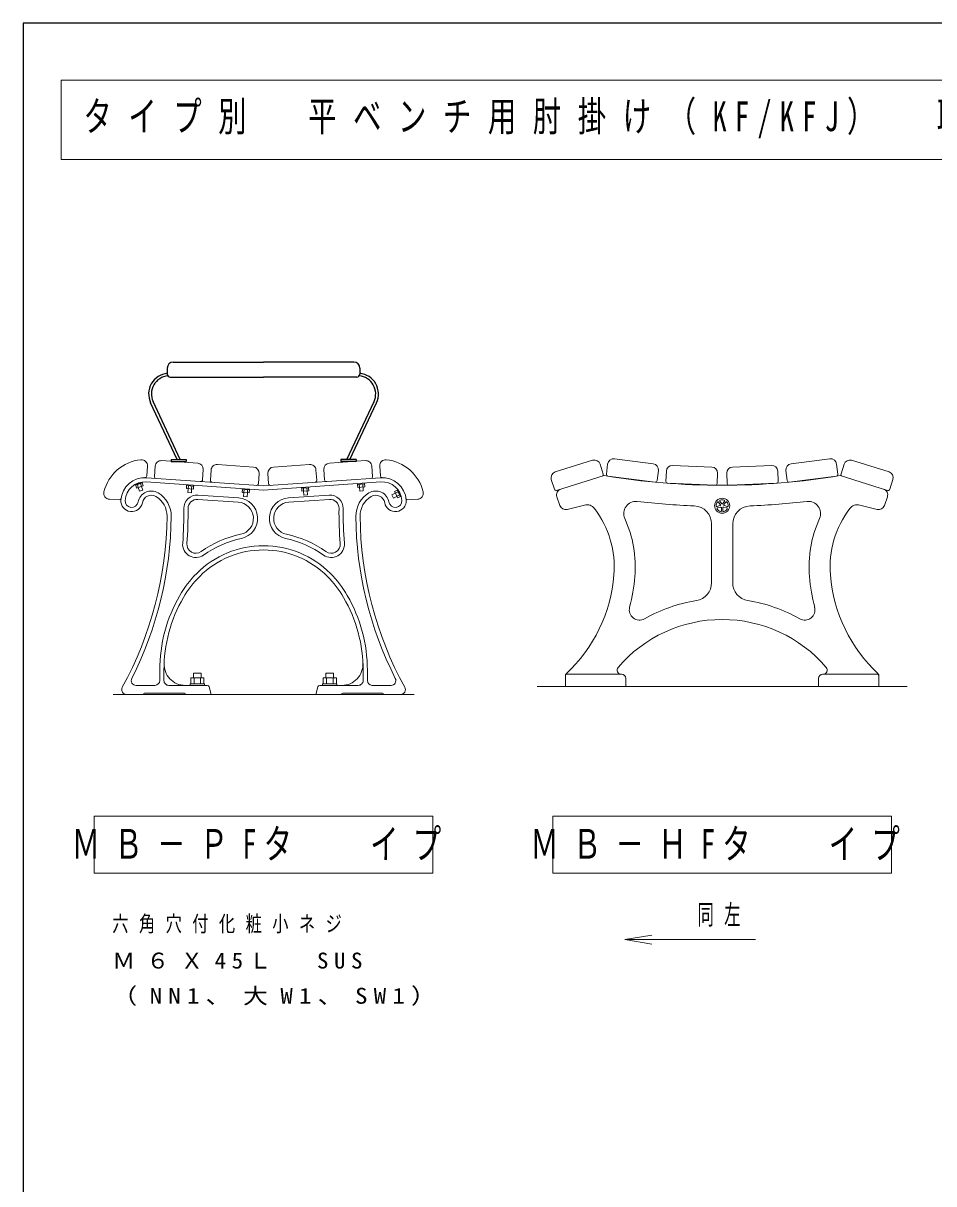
# Model space of a CAD drawing. Units: millimetres on the paper. Extents: x -365 to 12, y -38 to 257.
# Drawn here: x -365 to -264.2, y 128.5 to 257 of the extents above; entities that cross this region are included whole.
import ezdxf

# ---------------------------------------------------------------- set-up
doc = ezdxf.new("R2010")
doc.units = ezdxf.units.MM
doc.layers.add('0_2', color=7, linetype='Continuous', lineweight=13)
doc.layers.add('LY_3', color=3, linetype='Continuous', lineweight=25)
doc.styles.add('ＭＳ ゴシック', font='')
doc.styles.get('ＭＳ ゴシック').set_extended_font_data('MS Gothic')

msp = doc.modelspace()

# ---------------------------------------------------------------- linework, layer by layer
at = {"layer": '0_2', "color": 20, "lineweight": 25}
for p, q in [((-365, 257), (-365, 0)), ((0, 257), (-365, 257))]:
    msp.add_line(p, q, dxfattribs=at)
at = {"layer": 'LY_3', "color": 7, "lineweight": 13}
for p, q in [((-360.785, 250.692), (-360.785, 241.892)), ((-236.485, 250.692), (-360.785, 250.692)), ((-360.785, 241.892), (-236.485, 241.892)), ((-345.678, 208.29), (-349.669, 208.567)), ((-331.094, 208.29), (-327.103, 208.567)), ((-306.077, 207.317), (-301.94, 208.608)), ((-301.105, 208.17), (-300.768, 207.088)), ((-300.278, 208.191), (-300.42, 207.066)), ((-299.533, 208.769), (-295.234, 208.225)), ((-279.962, 208.225), (-275.663, 208.769)), ((-274.918, 208.191), (-274.775, 207.066)), ((-274.091, 208.171), (-274.429, 207.089)), ((-273.256, 208.609), (-269.12, 207.318)), ((-351.248, 207.952), (-351.323, 206.87)), ((-350.458, 206.817), (-350.38, 207.948)), ((-345.138, 206.448), (-345.059, 207.579)), ((-344.273, 206.388), (-344.195, 207.518)), ((-339.493, 207.86), (-343.484, 208.137)), ((-338.953, 206.019), (-338.874, 207.149)), ((-337.819, 206.019), (-337.898, 207.149)), ((-337.279, 207.86), (-333.288, 208.137)), ((-332.499, 206.388), (-332.577, 207.519)), ((-331.634, 206.448), (-331.713, 207.579)), ((-326.314, 206.817), (-326.392, 207.948)), ((-325.524, 207.952), (-325.449, 206.87)), ((-300.664, 206.911), (-305.927, 205.27)), ((-294.656, 207.48), (-294.798, 206.355)), ((-293.77, 207.405), (-293.818, 206.272)), ((-293.075, 208.043), (-288.746, 207.858)), ((-288.108, 207.164), (-288.156, 206.032)), ((-287.087, 207.164), (-287.039, 206.032)), ((-286.45, 207.858), (-282.12, 208.042)), ((-281.426, 207.405), (-281.378, 206.272)), ((-280.54, 207.48), (-280.397, 206.355)), ((-274.531, 206.911), (-269.27, 205.27)), ((-352.595, 205.939), (-351.823, 206.197)), ((-352.595, 205.939), (-352.563, 205.844)), ((-351.792, 206.102), (-352.563, 205.844)), ((-352.542, 205.851), (-352.436, 205.535)), ((-351.707, 205.779), (-352.436, 205.535)), ((-352.36, 205.912), (-352.254, 205.596)), ((-352.264, 206.05), (-352.207, 205.963)), ((-352.123, 205.992), (-352.18, 206.078)), ((-351.995, 206.034), (-351.889, 205.718)), ((-351.882, 205.721), (-351.744, 205.31)), ((-351.823, 206.197), (-351.792, 206.102)), ((-351.812, 206.095), (-351.706, 205.779)), ((-338.386, 205.311), (-351.371, 206.212)), ((-338.386, 205.779), (-351.338, 206.678)), ((-346.905, 205.802), (-346.928, 205.47)), ((-346.92, 205.903), (-346.927, 205.804)), ((-346.116, 205.747), (-346.927, 205.804)), ((-346.713, 205.789), (-346.736, 205.456)), ((-346.572, 205.879), (-346.552, 205.778)), ((-346.464, 205.771), (-346.483, 205.873)), ((-346.329, 205.762), (-346.352, 205.43)), ((-346.137, 205.749), (-346.16, 205.416)), ((-346.109, 205.847), (-346.115, 205.747)), ((-338.386, 205.779), (-325.434, 206.678)), ((-338.386, 205.311), (-325.401, 206.212)), ((-334.188, 205.602), (-334.181, 205.503)), ((-333.84, 205.627), (-333.807, 205.529)), ((-333.718, 205.535), (-333.752, 205.633)), ((-333.377, 205.659), (-333.37, 205.559)), ((-328.003, 206.032), (-327.996, 205.932)), ((-327.185, 205.988), (-327.996, 205.932)), ((-327.974, 205.933), (-327.951, 205.601)), ((-327.184, 205.654), (-327.951, 205.601)), ((-327.782, 205.947), (-327.759, 205.614)), ((-327.767, 205.614), (-327.737, 205.181)), ((-327.655, 206.056), (-327.621, 205.958)), ((-327.533, 205.964), (-327.567, 206.062)), ((-327.399, 205.973), (-327.375, 205.641)), ((-327.368, 205.641), (-327.338, 205.209)), ((-327.207, 205.987), (-327.184, 205.654)), ((-327.192, 206.088), (-327.185, 205.988)), ((-306.515, 206.483), (-306.177, 205.401)), ((-300.247, 206.843), (-295.022, 206.182)), ((-293.627, 206.064), (-288.365, 205.84)), ((-286.831, 205.84), (-281.569, 206.064)), ((-280.174, 206.182), (-274.949, 206.843)), ((-268.682, 206.483), (-269.019, 205.401)), ((-352.261, 205.594), (-352.124, 205.183)), ((-352.124, 205.183), (-351.744, 205.31)), ((-346.16, 205.416), (-346.928, 205.47)), ((-346.744, 205.457), (-346.774, 205.024)), ((-346.774, 205.024), (-346.375, 204.997)), ((-346.345, 205.429), (-346.375, 204.997)), ((-341.148, 204.433), (-345.643, 204.745)), ((-340.72, 205.373), (-340.743, 205.04)), ((-339.975, 204.987), (-340.743, 205.04)), ((-340.735, 205.474), (-340.742, 205.374)), ((-339.93, 205.318), (-340.742, 205.374)), ((-340.559, 205.027), (-340.589, 204.595)), ((-340.589, 204.595), (-340.19, 204.567)), ((-340.528, 205.359), (-340.551, 205.027)), ((-340.387, 205.45), (-340.367, 205.348)), ((-340.278, 205.342), (-340.298, 205.444)), ((-340.16, 205), (-340.19, 204.567)), ((-340.144, 205.333), (-340.167, 205)), ((-339.952, 205.319), (-339.975, 204.987)), ((-339.923, 205.418), (-339.93, 205.318)), ((-335.624, 204.433), (-331.129, 204.745)), ((-333.37, 205.559), (-334.181, 205.503)), ((-334.16, 205.504), (-334.137, 205.172)), ((-333.369, 205.225), (-334.137, 205.172)), ((-333.968, 205.517), (-333.945, 205.185)), ((-333.952, 205.184), (-333.922, 204.752)), ((-333.922, 204.752), (-333.523, 204.78)), ((-333.584, 205.544), (-333.561, 205.212)), ((-333.553, 205.212), (-333.523, 204.78)), ((-333.392, 205.557), (-333.369, 205.225)), ((-327.737, 205.181), (-327.338, 205.209)), ((-323.791, 204.968), (-324.179, 204.775)), ((-324.179, 204.775), (-324.001, 204.417)), ((-323.613, 204.61), (-324, 204.417)), ((-323.575, 205.282), (-323.874, 205.133)), ((-323.53, 204.445), (-323.874, 205.133)), ((-323.489, 205.11), (-323.788, 204.961)), ((-323.318, 204.766), (-323.616, 204.617)), ((-323.496, 205.346), (-323.585, 205.302)), ((-323.222, 204.574), (-323.585, 205.302)), ((-323.232, 204.593), (-323.53, 204.445)), ((-323.496, 205.346), (-323.133, 204.618)), ((-323.34, 205.034), (-323.417, 204.965)), ((-323.378, 204.886), (-323.3, 204.955)), ((-323.133, 204.618), (-323.222, 204.574)), ((-305.895, 204.56), (-305.561, 203.594)), ((-269.301, 204.56), (-269.634, 203.594)), ((-355.457, 204.293), (-354.376, 204.217)), ((-341.18, 203.968), (-345.675, 204.28)), ((-335.592, 203.968), (-331.097, 204.28)), ((-321.315, 204.293), (-322.396, 204.217)), ((-302.841, 203.65), (-304.768, 203.164)), ((-287.842, 203.586), (-288.155, 203.484)), ((-287.79, 203.427), (-288.104, 203.326)), ((-287.8, 203.714), (-287.994, 203.981)), ((-287.665, 203.812), (-287.859, 204.079)), ((-287.681, 203.348), (-287.681, 203.019)), ((-287.53, 203.812), (-287.336, 204.079)), ((-287.514, 203.348), (-287.514, 203.019)), ((-287.405, 203.427), (-287.092, 203.326)), ((-287.395, 203.714), (-287.202, 203.981)), ((-287.354, 203.586), (-287.04, 203.484)), ((-272.354, 203.65), (-270.427, 203.164)), ((-288.764, 201.563), (-288.764, 195.053)), ((-286.431, 201.563), (-286.431, 195.053)), ((-349.882, 185.351), (-349.882, 184.218)), ((-349.416, 185.351), (-349.416, 184.218)), ((-327.356, 185.351), (-327.356, 184.218)), ((-326.89, 185.351), (-326.89, 184.218)), ((-346.519, 183.684), (-346.519, 183.851)), ((-346.519, 183.851), (-344.919, 183.851)), ((-346.451, 183.851), (-346.451, 184.518)), ((-346.451, 184.518), (-344.988, 184.518)), ((-346.143, 185.018), (-346.143, 184.518)), ((-346.143, 185.018), (-345.296, 185.018)), ((-346.085, 183.851), (-346.085, 184.518)), ((-345.354, 183.851), (-345.354, 184.518)), ((-345.296, 185.018), (-345.296, 184.518)), ((-344.988, 183.851), (-344.988, 184.518)), ((-344.919, 183.684), (-344.919, 183.851)), ((-331.853, 183.684), (-331.853, 183.851)), ((-330.253, 183.851), (-331.853, 183.851)), ((-331.784, 183.851), (-331.784, 184.518)), ((-330.321, 184.518), (-331.784, 184.518)), ((-331.476, 185.018), (-331.476, 184.518)), ((-330.629, 185.018), (-331.476, 185.018)), ((-331.418, 183.851), (-331.418, 184.518)), ((-330.687, 183.851), (-330.687, 184.518)), ((-330.629, 185.018), (-330.629, 184.518)), ((-330.321, 183.851), (-330.321, 184.518)), ((-330.253, 183.684), (-330.253, 183.851)), ((-304.931, 184.853), (-304.931, 183.578)), ((-304.798, 184.911), (-298.731, 184.911)), ((-298.264, 184.444), (-298.264, 183.578)), ((-276.931, 184.444), (-276.931, 183.578)), ((-270.398, 184.911), (-276.421, 184.911)), ((-270.264, 184.853), (-270.264, 183.578)), ((-355.053, 182.684), (-321.719, 182.684)), ((-352.504, 183.684), (-350.416, 183.684)), ((-351.553, 182.818), (-347.153, 182.818)), ((-348.882, 183.684), (-344.633, 183.684)), ((-344.408, 183.511), (-344.186, 182.684)), ((-332.364, 183.511), (-332.586, 182.684)), ((-327.89, 183.684), (-332.139, 183.684)), ((-325.219, 182.818), (-329.619, 182.818)), ((-324.268, 183.684), (-326.356, 183.684)), ((-267.098, 183.578), (-308.098, 183.578)), ((-319.636, 169.19), (-357.136, 169.19)), ((-357.136, 169.19), (-357.136, 162.89)), ((-319.636, 162.89), (-319.636, 169.19)), ((-268.848, 169.19), (-306.348, 169.19)), ((-306.348, 169.19), (-306.348, 162.89)), ((-268.848, 162.89), (-268.848, 169.19)), ((-357.136, 162.89), (-319.636, 162.89)), ((-306.348, 162.89), (-268.848, 162.89)), ((-298.381, 155.536), (-295.381, 156.036)), ((-298.381, 155.536), (-295.381, 155.536)), ((-295.381, 155.036), (-298.381, 155.536)), ((-298.381, 155.536), (-283.907, 155.536))]:
    msp.add_line(p, q, dxfattribs=at)
at = {"layer": 'LY_3'}
for p, q in [((-349.053, 218.818), (-349.053, 218.151)), ((-348.386, 219.484), (-338.386, 219.484)), ((-328.386, 219.484), (-338.386, 219.484)), ((-327.719, 218.818), (-327.719, 218.151)), ((-348.719, 217.818), (-338.386, 217.818)), ((-328.053, 217.818), (-338.386, 217.818)), ((-347.958, 208.684), (-350.894, 214.979)), ((-347.627, 208.684), (-350.622, 215.106)), ((-329.145, 208.684), (-326.15, 215.106)), ((-328.814, 208.684), (-325.878, 214.979)), ((-348.626, 208.684), (-346.959, 208.684)), ((-348.626, 208.684), (-348.626, 208.484)), ((-348.626, 208.484), (-346.959, 208.484)), ((-346.959, 208.684), (-346.959, 208.484)), ((-328.146, 208.684), (-329.812, 208.684)), ((-329.812, 208.684), (-329.812, 208.484)), ((-328.146, 208.484), (-329.812, 208.484)), ((-328.146, 208.684), (-328.146, 208.484))]:
    msp.add_line(p, q, dxfattribs=at)
at = {"layer": 'LY_3', "color": 7, "lineweight": 13}
msp.add_circle((-287.598, 203.578), 0.833, dxfattribs=at)
at = {"layer": 'LY_3'}
for centre, radius, start, end in [((-348.386, 218.818), 0.667, 90, 180), ((-328.386, 218.818), 0.667, 0, 90), ((-348.809, 215.951), 2.3, 96.08041, 205), ((-348.809, 215.951), 2, 94.91293, 205), ((-348.719, 218.151), 0.333, 180, 270), ((-328.053, 218.151), 0.333, 270, 0), ((-327.963, 215.951), 2, 335, 85.08707), ((-327.963, 215.951), 2.3, 335, 83.91958)]:
    msp.add_arc(centre, radius, start, end, dxfattribs=at)
at = {"layer": 'LY_3', "color": 7, "lineweight": 13}
for centre, radius, start, end in [((-351.523, 204.018), 4.667, 95.59378, 166.40566), ((-351.913, 207.999), 0.667, 355.99979, 95.59378), ((-349.715, 207.902), 0.667, 86.02863, 176.02873), ((-345.724, 207.625), 0.667, 356.02871, 86.02862), ((-331.047, 207.625), 0.667, 93.97134, 183.97126), ((-327.057, 207.902), 0.667, 3.97124, 93.97133), ((-324.859, 207.999), 0.667, 84.40618, 184.00017), ((-325.249, 204.018), 4.667, 13.5943, 84.40618), ((-301.742, 207.972), 0.667, 17.32546, 107.32544), ((-299.616, 208.107), 0.667, 82.78899, 172.78896), ((-295.317, 207.563), 0.667, 352.789, 82.78899), ((-279.878, 207.563), 0.667, 97.21098, 187.21095), ((-275.579, 208.107), 0.667, 7.21099, 97.21098), ((-273.455, 207.972), 0.667, 72.67454, 162.67452), ((-343.53, 207.472), 0.667, 86.02863, 176.02873), ((-339.539, 207.195), 0.667, 356.02871, 86.02862), ((-337.233, 207.195), 0.667, 93.97134, 183.97126), ((-333.242, 207.472), 0.667, 3.97124, 93.97133), ((-305.879, 206.681), 0.667, 107.32544, 197.32542), ((-300.959, 207.029), 0.2, 287.32548, 17.32546), ((-287.598, 285.837), 80, 260.59955, 279.40046), ((-300.222, 207.041), 0.2, 172.78896, 262.78902), ((-293.104, 207.376), 0.667, 87.56445, 177.56443), ((-288.774, 207.192), 0.667, 357.56447, 87.56445), ((-286.421, 207.192), 0.667, 92.43548, 182.43546), ((-282.092, 207.376), 0.667, 2.4355, 92.43548), ((-274.974, 207.041), 0.2, 277.21101, 7.21099), ((-274.238, 207.029), 0.2, 162.67452, 252.67454), ((-269.318, 206.682), 0.667, 342.67455, 72.67454), ((-351.523, 204.018), 2.667, 86.02862, 175.99899), ((-351.523, 204.018), 2.2, 86.02862, 175.99899), ((-351.523, 206.884), 0.2, 270.00029, 355.99962), ((-350.259, 206.803), 0.2, 176.02885, 266.02866), ((-345.337, 206.462), 0.2, 266.02862, 356.02883), ((-344.074, 206.374), 0.2, 176.02885, 266.02866), ((-339.152, 206.032), 0.2, 266.02862, 356.02883), ((-337.62, 206.032), 0.2, 183.97115, 273.97136), ((-332.698, 206.374), 0.2, 273.97131, 3.97111), ((-331.435, 206.462), 0.2, 183.97115, 273.97136), ((-326.513, 206.803), 0.2, 273.97131, 3.97111), ((-325.249, 206.884), 0.2, 184.00037, 269.99969), ((-325.249, 204.018), 2.667, 4.00098, 93.97134), ((-325.249, 204.018), 2.2, 4.00098, 93.97134), ((-294.996, 206.38), 0.2, 262.78902, 352.789), ((-293.618, 206.264), 0.2, 177.56443, 267.56446), ((-288.356, 206.04), 0.2, 267.56449, 357.56447), ((-286.839, 206.04), 0.2, 182.43548, 272.43551), ((-281.578, 206.264), 0.2, 272.43551, 2.4355), ((-280.199, 206.38), 0.2, 187.21097, 277.21101), ((-355.411, 204.958), 0.667, 166.40565, 265.99967), ((-354.362, 204.417), 0.2, 265.99958, 351.999), ((-350.819, 203.738), 1.467, 58.99994, 169.99909), ((-350.819, 203.738), 1, 58.99994, 169.99909), ((-351.609, 202.424), 2.533, 359.49495, 58.99993), ((-351.609, 202.424), 3, 359.49495, 58.99993), ((-345.744, 203.282), 1.467, 86.02862, 180.69869), ((-341.305, 202.172), 2.267, 282.21011, 86.02862), ((-335.467, 202.172), 2.267, 93.97135, 257.78986), ((-331.028, 203.282), 1.467, 359.30127, 93.97134), ((-325.163, 202.424), 3, 121.00002, 180.50502), ((-325.163, 202.424), 2.533, 121.00002, 180.50502), ((-325.953, 203.738), 1.467, 10.00087, 121.00002), ((-325.953, 203.738), 1, 10.00087, 121.00002), ((-322.41, 204.417), 0.2, 188.00099, 274.00041), ((-321.361, 204.958), 0.667, 274.0003, 13.59432), ((-305.987, 205.46), 0.2, 197.32544, 287.32548), ((-305.264, 204.778), 0.667, 107.3255, 199.02562), ((-269.931, 204.778), 0.667, 340.97434, 72.67447), ((-269.21, 205.461), 0.2, 252.67457, 342.67455), ((-352.986, 204.12), 1.2, 175.99898, 349.99897), ((-352.986, 204.12), 0.733, 175.99898, 349.99897), ((-389.074, 202.754), 41.867, 355.4394, 0.69879), ((-389.074, 202.754), 42.333, 355.4394, 0.69879), ((-345.744, 203.282), 1, 86.02862, 180.69869), ((-341.305, 202.172), 1.8, 282.21011, 86.02862), ((-335.467, 202.172), 1.8, 93.97135, 257.78986), ((-331.028, 203.282), 1, 359.30127, 93.97134), ((-287.698, 202.754), 42.333, 179.30118, 184.56056), ((-287.698, 202.754), 41.867, 179.30118, 184.56056), ((-323.786, 204.12), 1.2, 190.00099, 4.00099), ((-323.786, 204.12), 0.733, 190.00099, 4.00099), ((-304.931, 203.811), 0.667, 199.02564, 284.13807), ((-302.58, 202.616), 1.067, 37.2078, 104.13807), ((-310.226, 196.81), 10.667, 355.16311, 37.20783), ((-297.168, 202.719), 1.333, 83.43214, 204.34526), ((-287.598, 285.837), 82.333, 263.43203, 267.84805), ((-290.764, 201.563), 2, 0, 87.84811), ((-287.598, 203.578), 0.667, 142.6017, 181.39829), ((-288.181, 203.563), 0.0833, 181.39897, 288.0021), ((-288.078, 203.246), 0.0833, 107.99996, 214.6029), ((-287.598, 203.578), 0.667, 214.60172, 253.39831), ((-288.061, 203.932), 0.0833, 35.99997, 142.6029), ((-287.791, 204.128), 0.0833, 109.39896, 216.00208), ((-287.867, 203.665), 0.0833, 288.00166, 35.99998), ((-287.598, 203.578), 0.667, 70.60171, 109.39831), ((-287.764, 203.348), 0.0833, 0.00165, 107.99998), ((-287.598, 203.861), 0.0833, 216.00166, 323.99998), ((-287.431, 203.348), 0.0833, 72.00166, 179.99996), ((-287.328, 203.665), 0.0833, 144.00166, 251.99997), ((-287.598, 203.578), 0.667, 286.60172, 325.39832), ((-287.404, 204.128), 0.0833, 323.99997, 70.6029), ((-287.134, 203.932), 0.0833, 37.39897, 144.00208), ((-287.118, 203.246), 0.0833, 325.39898, 72.00209), ((-287.598, 203.578), 0.667, 358.60172, 37.39831), ((-287.015, 203.563), 0.0833, 251.99998, 358.60291), ((-284.431, 201.563), 2, 92.15191, 179.99996), ((-287.598, 285.837), 82.333, 272.15193, 276.56795), ((-278.028, 202.719), 1.333, 335.65456, 96.56788), ((-264.969, 196.81), 10.667, 142.79213, 184.83686), ((-272.615, 202.616), 1.067, 75.8619, 142.79215), ((-270.264, 203.811), 0.667, 255.86191, 340.97434), ((-389.074, 202.754), 40, 331.18529, 359.49493), ((-389.074, 202.754), 40.467, 333.12134, 359.49493), ((-287.698, 202.754), 40.467, 180.50505, 206.87863), ((-287.698, 202.754), 40, 180.50505, 208.81469), ((-310.226, 196.81), 13, 355.16311, 24.3454), ((-287.764, 203.019), 0.0833, 253.39896, 0.0021), ((-287.431, 203.019), 0.0833, 179.99998, 286.60291), ((-264.969, 196.81), 13, 155.65463, 184.83686), ((-345.878, 199.308), 1.467, 175.43942, 305.19217), ((-345.878, 199.308), 1, 175.43942, 305.19217), ((-338.386, 188.684), 12, 102.21013, 125.1922), ((-338.386, 188.684), 11.533, 102.21013, 125.1922), ((-338.386, 188.684), 11.533, 54.80776, 77.78983), ((-338.386, 188.684), 12, 54.80776, 77.78983), ((-330.894, 199.308), 1.467, 234.8078, 4.56054), ((-330.894, 199.308), 1, 234.8078, 4.56054), ((-338.386, 188.684), 10.467, 44.99996, 135), ((-338.386, 188.684), 10, 44.99996, 135), ((-337.453, 187.751), 11.787, 135.00001, 150.00008), ((-337.453, 187.751), 11.32, 135.00001, 150.00008), ((-339.319, 187.751), 11.32, 29.99988, 44.99995), ((-339.319, 187.751), 11.787, 29.99988, 44.99995), ((-316.216, 197.176), 16.667, 312.81863, 355.64848), ((-316.216, 197.176), 19, 345.24669, 355.64848), ((-258.979, 197.176), 19, 184.35149, 194.75329), ((-258.979, 197.176), 16.667, 184.35149, 227.18136), ((-290.764, 195.053), 2, 279.32974, 0), ((-284.431, 195.053), 2, 179.99998, 260.67015), ((-333.296, 185.351), 16.587, 150.00009, 179.99996), ((-333.296, 185.351), 16.12, 150.00009, 179.99996), ((-343.476, 185.351), 16.12, 0, 29.99987), ((-343.476, 185.351), 16.587, 0, 29.99987), ((-287.598, 175.778), 17.533, 99.32976, 119.34903), ((-287.598, 175.778), 17.533, 60.651, 80.67027), ((-296.747, 192.048), 1.133, 165.24673, 299.349), ((-278.449, 192.048), 1.133, 240.65105, 14.7532), ((-287.598, 175.778), 15.2, 40.66111, 139.33891), ((-347.066, 186.018), 2.333, 177.22835, 270), ((-329.706, 186.018), 2.333, 269.99996, 2.77161), ((-298.774, 185.378), 0.467, 139.33888, 270), ((-276.421, 185.378), 0.467, 269.99996, 40.66109), ((-352.504, 184.218), 0.533, 153.12137, 270), ((-350.416, 184.218), 0.533, 270.00002, 0), ((-348.882, 184.218), 0.533, 179.99998, 270.00003), ((-327.89, 184.218), 0.533, 269.99996, 0), ((-326.356, 184.218), 0.533, 179.99996, 269.99995), ((-324.268, 184.218), 0.533, 269.99996, 26.8786), ((-304.798, 184.853), 0.133, 132.81853, 179.99996), ((-304.798, 184.778), 0.133, 89.99998, 179.99996), ((-298.731, 184.444), 0.467, 0, 89.99998), ((-276.464, 184.444), 0.467, 89.99998, 179.99996), ((-270.398, 184.778), 0.133, 0, 89.99998), ((-270.398, 184.853), 0.133, 0, 47.18117), ((-353.56, 183.218), 0.533, 151.18531, 270), ((-351.553, 182.684), 0.133, 89.99998, 179.99996), ((-347.153, 182.684), 0.133, 0, 89.99998), ((-344.633, 183.451), 0.233, 15.00001, 89.99998), ((-332.139, 183.451), 0.233, 89.99998, 164.99995), ((-329.619, 182.684), 0.133, 89.99998, 179.99996), ((-325.219, 182.684), 0.133, 0, 89.99998), ((-323.212, 183.218), 0.533, 269.99996, 28.81466)]:
    msp.add_arc(centre, radius, start, end, dxfattribs=at)

# ---------------------------------------------------------------- texts
at = {"layer": 'LY_3', "color": 7, "style": 'ＭＳ ゴシック'}
for s, insert, char_height, attachment_point in [('\\T1.58;\\W0.7;タイプ別\u3000平ベンチ用肘掛け（KF/KFJ）\u3000取付標準図', (-298.635, 246.292), 3.299, 5), ('\\T1.5;\\W0.7;ＭＢ－ＰFタ\\~\\~\\~イプ', (-338.386, 166.04), 3.299, 5), ('\\T1.5;\\W0.7;ＭＢ－ＨFタ\\~\\~\\~イプ', (-287.598, 166.04), 3.299, 5), ('\\T1.64;\\W0.6;同左', (-290.324, 158.186), 2.199, 4), ('\\T1.64;\\W0.75;六角穴付化粧小ネジ', (-355.14, 157.198), 1.76, 4), ('\\T1.5;\\W1.05;Ｍ６Ｘ45Ｌ\u3000SUS', (-355.14, 153.198), 1.76, 4), ('\\T1.5;\\W1.15;（NN1、大W1、SW1）', (-355.14, 149.198), 1.76, 4)]:
    msp.add_mtext(s, dxfattribs=dict(at, insert=insert, char_height=char_height, attachment_point=attachment_point))

doc.saveas('drawing.dxf')
